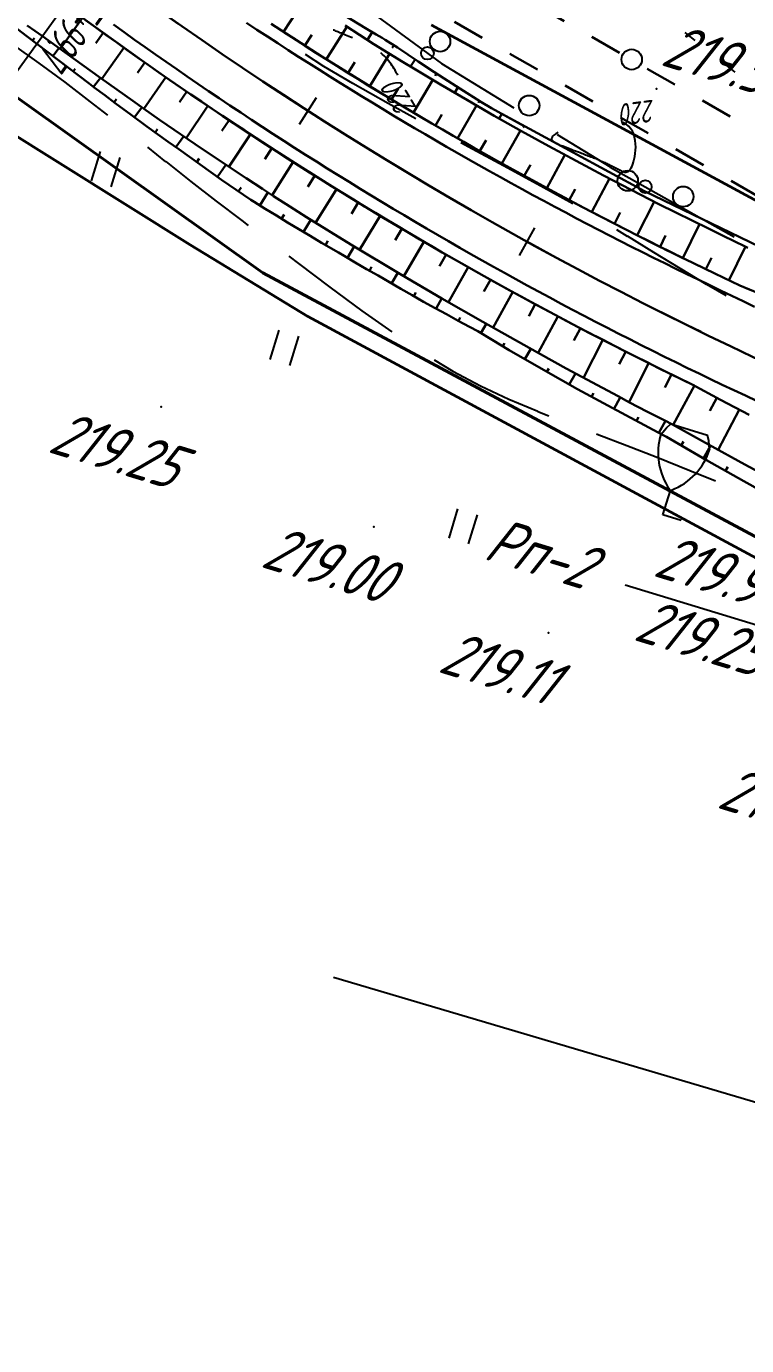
# Model space of a CAD drawing. Header units: millimetres. Extents: x -698 to 8131, y -704 to 4503.
# Drawn here: x -47.2 to 9.2, y 4027.5 to 4130.9 of the extents above; entities that cross this region are included whole.
import ezdxf
from ezdxf import colors
from ezdxf.entities.mleader import LeaderData, LeaderLine
from ezdxf.math import Vec2, Vec3

# ---------------------------------------------------------------- set-up
doc = ezdxf.new("R2010")
doc.units = ezdxf.units.MM
for name, pattern in [('CONTI', [0]), ('STRIHSMALL', [1, 0.5, -0.5]), ('STROT', [1.7, 0.5, -1.2])]:
    doc.linetypes.add(name, pattern=pattern)
for name, color, linetype, lineweight in [('10', 1, 'Continuous', 35), ('КОПИЯ_ОСЬ_13_ОТКОСЫ', 7, 'Continuous', 30), ('КОПИЯ_ОСЬ_ГРАНИЦЫ_ПОЛОС', 7, 'Continuous', 30), ('ОСЬ_ВЕРХ_ПОКРЫТИЯ_ГРАНИЦЫ_ПОЛОС', 7, 'Continuous', 30), ('ОСЬ_ВЕРХ_ПОКРЫТИЯ_ОСЬ', 1, 'Continuous', 30)]:
    doc.layers.add(name, color=color, linetype=linetype, lineweight=lineweight)
for name, color, linetype in [('_Ростелеком', 6, 'Continuous'), ('GOR_BDEFAULT', 212, 'CONTI'), ('NAD_MDEFAULT', 7, 'CONTI'), ('PI_OTDEFAULT', 172, 'CONTI'), ('PI_TTDEFAULT', 5, 'CONTI'), ('PLN_O', 7, 'CONTI'), ('SIT_LDEFAULT', 7, 'CONTI'), ('USLZNDEFAULT', 7, 'CONTI'), ('ZAPSKDEFAULT', 7, 'CONTI'), ('Выноски', 250, 'Continuous'), ('Изменение выноски', 3, 'Continuous'), ('ОСЬ_ВЕРХ_ПОКРЫТИЯ_ПИКЕТЫ', 1, 'Continuous'), ('ОСЬ_ВЕРХ_ПОКРЫТИЯ_РАЗБИВКА_КРИВ', 1, 'Continuous'), ('разметка', 7, 'Continuous')]:
    doc.layers.add(name, color=color, linetype=linetype)
doc.styles.add('eskd', font='isocpeui.ttf', dxfattribs={"width": 1.2})
doc.styles.add('SHRFT', font='isocpeui.ttf', dxfattribs={"width": 3.5})
doc.styles.get("Standard").update_dxf_attribs({"font": 'isocpeui.ttf'})
doc.styles.add('STYLE1', font='isocpeui.ttf', dxfattribs={"width": 0.9})
doc.styles.add('ГОСТ', font='isocpeui.ttf', dxfattribs={"height": 4})
doc.linetypes.add('кабель_связи_проект.', pattern='A,10,-1,["/",STYLE1,S=3,R=0,X=0,Y=-1.5],-4.1', length=15.1)

# ---------------------------------------------------------------- blocks, each defined once
blk = doc.blocks.new('BL_2002')
at = {"color": 0}
blk.add_circle((0, 0), 0.8, dxfattribs=at)
blk = doc.blocks.new('BL_2011')
at = {"color": 0}
for p, q in [((0, 0), (0, 2.4)), ((1.6, 0), (1.6, 2.4))]:
    blk.add_line(p, q, dxfattribs=at)
blk = doc.blocks.new('BL_107_1')
at = {"color": 0}
for p, q in [((-1.98, 6), (-1.74, 6.6)), ((-1.74, 6.6), (-1.5, 7)), ((-1.5, 7), (1.5, 7)), ((1.74, 6.6), (1.5, 7)), ((1.98, 6), (1.74, 6.6)), ((0, 0), (0, 2)), ((1.5, 0), (0, 0))]:
    blk.add_line(p, q, dxfattribs=at)
for centre, start, end in [((3, 6), 180, 232), ((-3, 6), 308, 0)]:
    blk.add_arc(centre, 5, start, end, dxfattribs=at)

msp = doc.modelspace()

# ---------------------------------------------------------------- linework, layer by layer
at = {"layer": '10'}
for points in [[(307.07, 4044.59), (287.04, 4048.21), (163.15, 4053.99), (135.68, 4057.55), (104.11, 4067.08), (66.53, 4071.88), (20.06, 4083.83), (-25.14, 4108.19), (-34.34, 4113.8), (-79.36, 4142), (-91.95, 4159.32), (-169.85, 4182.62), (-259.28, 4209.36), (-312.4, 4225.42), (-355.63, 4238.49), (-406.37, 4253.82), (-425.03, 4259.46), (-449.22, 4267.11), (-456.83, 4269.51), (-499.67, 4283.06), (-559.15, 4301.9)], [(-15.47, 4131.04), (28.99, 4106.98), (71.24, 4096.09), (165.61, 4083.97), (290.41, 4077.99)]]:
    msp.add_lwpolyline(points, dxfattribs=at)
at = {"layer": '_Ростелеком', "linetype": 'кабель_связи_проект.', "lineweight": 40, "ltscale": 0.25}
msp.add_lwpolyline([(-545.93, 4321.5), (-553.41, 4301.1), (-528.69, 4293.19), (-228.33, 4200.41), (-175.92, 4184.96), (-152.18, 4177.62), (-111.95, 4163.9), (-85.05, 4151.87), (-85.05, 4151.87), (-28.65, 4111.62), (20.48, 4085.27), (66.8, 4072.51), (163.05, 4060.66), (287.87, 4054.42)], dxfattribs=at)
at = {"layer": 'GOR_BDEFAULT', "color": 212, "elevation": 220, "flags": 128}
for points in [[(-21.64, 4130.03), (-21.78, 4130.09), (-21.92, 4130.14), (-22.04, 4130.19), (-22.17, 4130.24), (-22.29, 4130.29), (-22.4, 4130.33), (-22.5, 4130.38), (-22.61, 4130.42), (-22.7, 4130.46), (-22.79, 4130.5), (-22.87, 4130.53), (-22.95, 4130.56), (-23.02, 4130.59), (-23.08, 4130.62), (-23.14, 4130.64)], [(-18.07, 4127.09), (-18.11, 4127.17), (-18.17, 4127.27), (-18.23, 4127.37), (-18.29, 4127.48), (-18.36, 4127.59), (-18.44, 4127.72), (-18.52, 4127.84), (-18.61, 4127.97), (-18.71, 4128.1), (-18.81, 4128.23), (-18.92, 4128.36), (-19.03, 4128.49), (-19.15, 4128.61), (-19.27, 4128.73), (-19.4, 4128.85)], [(0.33, 4120.12), (0.39, 4120.3), (0.44, 4120.51), (0.49, 4120.73), (0.52, 4120.97), (0.55, 4121.22), (0.56, 4121.47), (0.55, 4121.73), (0.52, 4121.99), (0.47, 4122.24), (0.4, 4122.48), (0.3, 4122.71), (0.16, 4122.91), (0, 4123.1), (-0.2, 4123.25), (-0.44, 4123.38)], [(-5.53, 4122.61), (-5.71, 4122.5), (-5.85, 4122.41), (-5.94, 4122.32), (-6, 4122.23), (-6.03, 4122.15), (-6.03, 4122.08), (-5.99, 4122), (-5.94, 4121.94), (-5.86, 4121.87), (-5.77, 4121.81), (-5.66, 4121.76), (-5.54, 4121.7), (-5.41, 4121.65), (-5.28, 4121.6), (-5.15, 4121.55), (-5.02, 4121.5), (-4.89, 4121.45), (-4.76, 4121.4), (-4.63, 4121.35), (-4.51, 4121.3), (-4.39, 4121.26), (-4.27, 4121.21), (-4.15, 4121.17), (-4.03, 4121.12), (-3.92, 4121.08), (-3.8, 4121.04), (-3.69, 4120.99), (-3.58, 4120.95), (-3.48, 4120.91), (-3.37, 4120.87), (-3.26, 4120.83), (-3.16, 4120.79), (-3.06, 4120.75), (-2.96, 4120.71), (-2.86, 4120.67), (-2.77, 4120.63), (-2.67, 4120.6), (-2.58, 4120.56), (-2.48, 4120.52), (-2.39, 4120.48), (-2.3, 4120.44), (-2.21, 4120.4), (-2.13, 4120.37), (-2.04, 4120.33), (-1.95, 4120.29), (-1.87, 4120.25), (-1.78, 4120.21), (-1.7, 4120.17), (-1.62, 4120.13), (-1.54, 4120.09), (-1.46, 4120.05), (-1.38, 4120.01), (-1.3, 4119.97), (-1.22, 4119.93), (-1.14, 4119.89), (-1.06, 4119.85), (-0.98, 4119.81), (-0.9, 4119.77), (-0.83, 4119.73), (-0.75, 4119.69), (-0.67, 4119.65), (-0.59, 4119.61), (-0.52, 4119.58), (-0.44, 4119.55), (-0.36, 4119.53), (-0.29, 4119.51), (-0.21, 4119.51), (-0.14, 4119.52), (-0.07, 4119.55), (0, 4119.59), (0.07, 4119.66), (0.14, 4119.74), (0.2, 4119.84), (0.27, 4119.97), (0.33, 4120.12)]]:
    msp.add_lwpolyline(points, dxfattribs=at)
at = {"layer": 'NAD_MDEFAULT', "color": 0}
msp.add_line((-0.27, 4087.16), (13.01, 4083.12), dxfattribs=at)
at = {"layer": 'PI_TTDEFAULT', "color": 5}
for p in [(2.18, 4126.02, 219.57), (-36.63, 4101.11, 219.25), (-19.97, 4091.71, 219), (-6.27, 4083.39, 219.11)]:
    msp.add_point(p, dxfattribs=at)
at = {"layer": 'PLN_O'}
for p, q in [((-22.21, 4133.55), (-14.65, 4128.01)), ((-14.65, 4128.01), (-8.99, 4124.54)), ((-5.59, 4122.45), (-1.45, 4119.91)), ((-1.45, 4119.9), (8.27, 4114.44))]:
    msp.add_line(p, q, dxfattribs=at)
for centre in [(-15.76, 4128.82), (1.3, 4118.36)]:
    msp.add_circle(centre, 0.5, dxfattribs=at)
at = {"layer": 'SIT_LDEFAULT', "color": 7}
for p, q in [((4.4, 4130.44), (5.18, 4129.82)), ((-48.29, 4129.53), (-46.21, 4128.04)), ((-46.21, 4128.04), (-44.17, 4126.54)), ((-23.88, 4127.79), (-25.32, 4128.71)), ((7.54, 4127.96), (8.32, 4127.34)), ((-21.61, 4126.44), (-23.88, 4127.79)), ((-44.17, 4126.54), (-42.17, 4125.02)), ((-18.84, 4124.89), (-21.61, 4126.44)), ((-42.17, 4125.02), (-40.83, 4123.97)), ((-16.68, 4123.69), (-18.84, 4124.88)), ((-12.58, 4121.48), (-13.15, 4121.79)), ((-37.7, 4121.47), (-36.27, 4120.32)), ((-9.47, 4119.81), (-12.58, 4121.48)), ((-36.26, 4120.33), (-34.29, 4118.77)), ((-6.63, 4118.26), (-9.47, 4119.81)), ((-34.29, 4118.77), (-32.31, 4117.22)), ((-4.38, 4117.01), (-6.63, 4118.26)), ((-32.31, 4117.22), (-30.31, 4115.7)), ((-30.31, 4115.7), (-29.81, 4115.33)), ((-0.09, 4114.47), (-0.93, 4114.97)), ((1.97, 4113.21), (-0.09, 4114.48)), ((-26.61, 4112.91), (-25.85, 4112.33)), ((4.03, 4111.94), (1.97, 4113.2)), ((-25.85, 4112.33), (-23.4, 4110.48)), ((6.09, 4110.69), (4.03, 4111.94)), ((-23.4, 4110.48), (-20.9, 4108.64)), ((7.63, 4109.8), (6.1, 4110.7)), ((-20.9, 4108.64), (-18.56, 4106.99)), ((-15.23, 4104.79), (-13.78, 4103.91)), ((-13.78, 4103.91), (-11.61, 4102.76)), ((-11.61, 4102.76), (-9.38, 4101.71)), ((-9.38, 4101.72), (-7.1, 4100.76)), ((-7.1, 4100.75), (-6.25, 4100.41)), ((-2.52, 4098.99), (-2.46, 4098.97)), ((-2.46, 4098.96), (-0.14, 4098.08)), ((-0.14, 4098.08), (2.17, 4097.18)), ((2.17, 4097.19), (4.8, 4096.13)), ((4.8, 4096.12), (6.8, 4095.32))]:
    msp.add_line(p, q, dxfattribs=at)
at = {"layer": 'Изменение выноски', "color": 6, "linetype": 'STRIHSMALL', "lineweight": 30, "ltscale": 5}
for points in [[(-80.08, 4181.78), (-68.06, 4176.08), (-11.56, 4135.08), (39.36, 4105.81), (49.47, 4102.47), (78.78, 4099.19), (118.65, 4095.63), (199.08, 4090.64), (291.92, 4082.81), (317.53, 4078.01), (338.52, 4070.51), (374.36, 4045.54), (383.17, 4035.96), (473.88, 3938.05), (557.44, 3861.09)], [(-82.15, 4177.97), (-70.13, 4172.27), (-13.63, 4131.27), (37.28, 4102), (47.4, 4098.67), (76.71, 4095.38), (116.58, 4091.83), (197, 4086.84), (289.85, 4079.01), (315.46, 4074.2), (336.45, 4066.71), (372.28, 4041.74), (381.1, 4032.15), (471.8, 3934.25), (555.37, 3857.28)]]:
    msp.add_lwpolyline(points, dxfattribs=at)
at = {"layer": 'КОПИЯ_ОСЬ_13_ОТКОСЫ'}
for points in [[(-44.16, 4132.58), (-40.02, 4129.6), (-37.98, 4128.15), (-35.94, 4126.72), (-33.88, 4125.31), (-31.81, 4123.91), (-29.73, 4122.54), (-27.64, 4121.17), (-25.54, 4119.83), (-23.43, 4118.5), (-21.31, 4117.19), (-19.17, 4115.9), (-17.03, 4114.63), (-14.87, 4113.37), (-12.71, 4112.13), (-10.53, 4110.91), (-8.35, 4109.71), (-6.15, 4108.52), (-3.95, 4107.36), (-1.73, 4106.21), (0.49, 4105.08), (2.73, 4103.96), (4.97, 4102.87), (7.2, 4101.66), (9.44, 4100.48)], [(-27.04, 4130.5), (-25.39, 4133.04)], [(-42.78, 4131.59), (-44.53, 4129.16)], [(-22.27, 4131.79), (-20.6, 4130.78), (-19.77, 4130.28), (-19.53, 4130.15), (-19.3, 4130.02), (-19.07, 4129.88), (-18.11, 4129.26), (-17.3, 4128.71), (-16.49, 4128.17), (-15.27, 4127.37), (-14.45, 4126.85), (-13.22, 4126.06), (-11.57, 4125.02), (-10.74, 4124.51), (-9.46, 4123.8), (-8.19, 4123.11)], [(-47.9, 4130.72), (-47.12, 4130.14), (-42.27, 4126.45), (-41.86, 4126.14), (-41.04, 4125.53), (-40.22, 4124.91), (-38.98, 4124), (-37.74, 4123.09), (-36.9, 4122.48), (-36.07, 4121.88), (-35.24, 4121.29), (-31.88, 4118.91), (-29.59, 4117.34), (-29.33, 4117.17), (-28.46, 4116.63), (-27.58, 4116.1), (-26.71, 4115.56), (-25.83, 4115.03), (-24.94, 4114.51), (-24.07, 4113.97), (-22.73, 4113.2), (-22.29, 4112.94), (-21.41, 4112.41), (-20.52, 4111.9), (-19.63, 4111.39), (-18.74, 4110.87), (-17.85, 4110.36), (-16.95, 4109.86), (-16.06, 4109.35), (-15.16, 4108.85), (-14.26, 4108.36), (-13.36, 4107.86), (-12.46, 4107.38), (-11.82, 4107.04), (-10.68, 4106.35), (-9.35, 4105.56), (-6.68, 4104.02), (-5.34, 4103.26), (-4, 4102.5), (-2.65, 4101.76), (-1.29, 4101.02), (2.31, 4099.1), (2.98, 4098.75), (6.11, 4096.94), (9.03, 4095.28), (11.97, 4093.65)], [(-47.11, 4131), (-45.91, 4130.15), (-42.17, 4127.47), (-41.35, 4126.86), (-40.1, 4125.97), (-38.85, 4125.08), (-38.01, 4124.49), (-36.75, 4123.61), (-33.38, 4121.29), (-29.97, 4119.02), (-28.68, 4118.19), (-27.83, 4117.63), (-26.53, 4116.8), (-25.24, 4115.98), (-21.75, 4113.82), (-17.8, 4111.45), (-14.62, 4109.6), (-11.41, 4107.78), (-7.13, 4105.36), (-5.79, 4104.61), (-4.89, 4104.12), (-0.83, 4101.94), (0.08, 4101.46), (1.44, 4100.75), (2.78, 4100.07), (3.45, 4099.73), (6.27, 4098.15), (9.1, 4096.59), (12.47, 4094.79)], [(-47.11, 4131), (-45.91, 4130.15), (-42.17, 4127.47), (-41.35, 4126.86), (-40.1, 4125.97), (-38.85, 4125.08), (-38.01, 4124.49), (-36.75, 4123.61), (-33.38, 4121.29), (-29.97, 4119.02), (-28.68, 4118.19), (-27.83, 4117.63), (-26.53, 4116.8), (-25.24, 4115.98), (-21.75, 4113.82), (-17.8, 4111.45), (-14.62, 4109.6), (-11.41, 4107.78), (-7.13, 4105.36), (-5.79, 4104.61), (-4.89, 4104.12), (-0.83, 4101.94), (0.08, 4101.46), (1.44, 4100.75), (2.78, 4100.07), (3.45, 4099.73), (6.27, 4098.15), (9.1, 4096.59), (12.47, 4094.79)], [(-41.16, 4130.42), (-41.74, 4129.61)], [(-25.36, 4129.42), (-24.82, 4130.27)], [(-23.68, 4128.34), (-22.07, 4130.89)], [(-22.21, 4130.98), (-19.95, 4129.54), (-17.67, 4128.13), (-16.83, 4127.62), (-14.74, 4126.37), (-12.63, 4125.14), (-10.52, 4123.92), (-8.39, 4122.72), (-6.26, 4121.54), (-4.12, 4120.38), (-1.96, 4119.24), (0.2, 4118.11), (2.37, 4117), (6.3, 4115.05), (7.62, 4114.41), (8.06, 4114.2), (9.35, 4113.58)], [(-22.21, 4130.98), (-19.95, 4129.54), (-17.67, 4128.13), (-16.83, 4127.62), (-14.74, 4126.37), (-12.63, 4125.14), (-10.52, 4123.92), (-8.39, 4122.72), (-6.26, 4121.54), (-4.12, 4120.38), (-1.96, 4119.24), (0.2, 4118.11), (2.37, 4117), (6.3, 4115.05), (7.62, 4114.41), (8.06, 4114.2), (9.35, 4113.58)], [(-20.09, 4130.47), (-20.45, 4129.86)], [(-46.69, 4129.81), (-46.55, 4129.99)], [(-45.1, 4128.6), (-44.62, 4129.23)], [(-39.53, 4129.25), (-41.27, 4126.81)], [(-18.38, 4129.43), (-18.51, 4129.23)], [(-37.9, 4128.09), (-38.48, 4127.28)], [(-21.98, 4127.28), (-21.45, 4128.13)], [(-20.28, 4126.23), (-18.72, 4128.78)], [(-16.72, 4128.32), (-17.08, 4127.77)], [(-43.51, 4127.39), (-43.35, 4127.6)], [(-36.26, 4126.95), (-37.98, 4124.47)], [(-15.04, 4127.23), (-15.16, 4127.04)], [(-41.91, 4126.18), (-41.38, 4126.89)], [(-18.57, 4125.2), (-18.05, 4126.05)], [(-16.85, 4124.17), (-15.33, 4126.73)], [(-13.36, 4126.15), (-13.63, 4125.72)], [(-40.31, 4124.98), (-40.13, 4125.22)], [(-34.62, 4125.81), (-35.19, 4124.98)], [(-11.67, 4125.08), (-11.76, 4124.94)], [(-38.7, 4123.8), (-38.13, 4124.57)], [(-32.96, 4124.69), (-34.66, 4122.17)], [(-15.13, 4123.15), (-14.63, 4124.01)], [(-13.4, 4122.15), (-11.92, 4124.72)], [(-9.94, 4124.07), (-10.14, 4123.71)], [(-37.09, 4122.62), (-36.9, 4122.88)], [(-31.3, 4123.57), (-31.86, 4122.73)], [(-8.19, 4123.11), (-8.25, 4122.99)], [(-35.46, 4121.45), (-34.85, 4122.31)], [(-29.63, 4122.47), (-31.31, 4119.92)], [(-11.66, 4121.16), (-11.17, 4122.02)], [(-9.92, 4120.18), (-8.47, 4122.77)], [(-27.96, 4121.38), (-28.51, 4120.52)], [(-6.41, 4118.25), (-5, 4120.86)], [(-33.83, 4120.29), (-33.63, 4120.58)], [(-32.2, 4119.14), (-31.54, 4120.07)], [(-26.28, 4120.3), (-27.93, 4117.7)], [(-8.17, 4119.21), (-7.69, 4120.08)], [(-24.59, 4119.23), (-25.13, 4118.36)], [(-2.88, 4116.38), (-1.51, 4119)], [(-30.55, 4118), (-30.34, 4118.31)], [(-28.89, 4116.9), (-28.26, 4117.91)], [(-22.89, 4118.17), (-24.52, 4115.53)], [(-4.65, 4117.31), (-4.19, 4118.18)], [(-21.19, 4117.12), (-21.72, 4116.24)], [(0.68, 4114.55), (2.01, 4117.18)], [(-27.18, 4115.85), (-26.97, 4116.19)], [(-25.47, 4114.82), (-24.9, 4115.77)], [(-19.47, 4116.08), (-21.08, 4113.42)], [(-1.1, 4115.46), (-0.65, 4116.33)], [(-17.76, 4115.06), (-18.29, 4114.17)], [(2.47, 4113.65), (2.9, 4114.53)], [(4.26, 4112.77), (5.56, 4115.42)], [(-23.75, 4113.79), (-23.57, 4114.11)], [(-22.03, 4112.78), (-21.49, 4113.67)], [(-16.03, 4114.05), (-17.61, 4111.34)], [(7.86, 4111.02), (9.15, 4113.67)], [(-14.3, 4113.04), (-14.82, 4112.14)], [(6.06, 4111.9), (6.49, 4112.78)], [(-20.3, 4111.77), (-20.13, 4112.07)], [(-18.57, 4110.77), (-18.09, 4111.62)], [(-12.57, 4112.05), (-14.12, 4109.31)], [(-10.82, 4111.07), (-11.33, 4110.16)], [(-16.83, 4109.79), (-16.66, 4110.07)], [(-15.08, 4108.81), (-14.64, 4109.62)], [(-9.07, 4110.11), (-10.6, 4107.32)], [(-7.31, 4109.15), (-7.82, 4108.22)], [(-13.33, 4107.84), (-13.19, 4108.11)], [(-11.58, 4106.89), (-11.13, 4107.63)], [(-5.55, 4108.2), (-7.08, 4105.33)], [(-3.78, 4107.27), (-4.29, 4106.31)], [(-2.01, 4106.35), (-3.53, 4103.39)], [(-9.86, 4105.86), (-9.71, 4106.11)], [(-8.13, 4104.85), (-7.66, 4105.66)], [(-0.23, 4105.44), (-0.73, 4104.45)], [(1.56, 4104.54), (0.04, 4101.48)], [(-6.4, 4103.85), (-6.25, 4104.12)], [(-4.66, 4102.87), (-4.17, 4103.73)], [(3.35, 4103.65), (2.85, 4102.63)], [(-2.91, 4101.9), (-2.75, 4102.19)], [(5.15, 4102.77), (3.48, 4099.71)], [(-1.15, 4100.94), (-0.67, 4101.85)], [(6.91, 4101.82), (6.36, 4100.8)], [(0.61, 4100), (0.77, 4100.3)], [(8.67, 4100.88), (7.01, 4097.74)], [(2.38, 4099.06), (2.88, 4100.02)], [(4.12, 4098.09), (4.3, 4098.4)], [(5.86, 4097.09), (6.42, 4098.06)], [(7.59, 4096.09), (7.78, 4096.42)]]:
    msp.add_lwpolyline(points, dxfattribs=at)
at = {"layer": 'КОПИЯ_ОСЬ_13_ОТКОСЫ', "ltscale": 7}
msp.add_lwpolyline([(-9.94, 4124.07), (1.25, 4118), (10.22, 4113.68), (31.58, 4105.41), (50.12, 4100)], dxfattribs=at)
at = {"layer": 'КОПИЯ_ОСЬ_ГРАНИЦЫ_ПОЛОС'}
for points in [[(-42.54, 4131.41), (-41.73, 4130.83), (-40.92, 4130.25), (-40.1, 4129.66), (-39.28, 4129.07), (-38.46, 4128.48), (-37.63, 4127.9), (-36.8, 4127.32), (-35.97, 4126.74), (-35.14, 4126.17), (-34.3, 4125.59), (-33.47, 4125.03), (-32.63, 4124.46), (-31.79, 4123.89), (-30.94, 4123.33), (-30.1, 4122.78), (-29.25, 4122.22), (-28.41, 4121.67), (-27.56, 4121.12), (-26.71, 4120.57), (-25.85, 4120.03), (-25, 4119.49), (-24.14, 4118.95), (-23.28, 4118.41), (-22.42, 4117.88), (-21.56, 4117.35), (-20.7, 4116.82), (-19.83, 4116.3), (-18.96, 4115.78), (-18.09, 4115.26), (-17.22, 4114.74), (-16.35, 4114.23), (-15.48, 4113.72), (-14.6, 4113.21), (-13.72, 4112.71), (-12.84, 4112.21), (-11.96, 4111.71), (-11.08, 4111.22), (-10.19, 4110.72), (-9.31, 4110.23), (-8.42, 4109.75), (-7.53, 4109.27), (-6.64, 4108.78), (-5.75, 4108.31), (-4.85, 4107.83), (-3.96, 4107.36), (-3.06, 4106.89), (-2.16, 4106.43), (-1.35, 4106.01)], [(-27.75, 4130.96), (-26.94, 4130.43), (-26.13, 4129.91), (-25.31, 4129.38), (-24.5, 4128.86), (-23.68, 4128.35), (-22.86, 4127.83), (-22.04, 4127.32), (-21.22, 4126.81), (-20.4, 4126.31), (-19.57, 4125.8), (-18.74, 4125.3), (-17.92, 4124.8), (-17.09, 4124.31), (-16.25, 4123.81), (-15.42, 4123.32), (-14.59, 4122.84), (-13.75, 4122.35), (-12.91, 4121.87), (-12.07, 4121.39), (-11.23, 4120.92), (-10.39, 4120.44), (-9.55, 4119.97), (-8.7, 4119.5), (-7.85, 4119.04), (-7.01, 4118.58), (-6.16, 4118.12), (-5.31, 4117.66), (-4.45, 4117.21), (-3.6, 4116.75), (-2.74, 4116.31), (-1.89, 4115.86), (-1.03, 4115.42), (-0.17, 4114.98), (0.69, 4114.54), (1.56, 4114.11), (2.42, 4113.68), (3.13, 4113.32)]]:
    msp.add_lwpolyline(points, dxfattribs=at)
at = {"layer": 'ОСЬ_ВЕРХ_ПОКРЫТИЯ_ГРАНИЦЫ_ПОЛОС', "linetype": 'Continuous', "lineweight": 30}
for points in [[(5.15, 4102.78), (5.08, 4102.81), (4.17, 4103.25), (3.26, 4103.7), (2.35, 4104.15), (1.45, 4104.6), (0.54, 4105.05), (-0.36, 4105.51), (-1.26, 4105.97), (-2.16, 4106.43), (-3.06, 4106.89), (-3.96, 4107.36), (-4.85, 4107.83), (-5.75, 4108.31), (-6.64, 4108.78), (-7.53, 4109.26), (-8.42, 4109.75), (-9.31, 4110.23), (-10.19, 4110.72), (-11.08, 4111.22), (-11.96, 4111.71), (-12.84, 4112.21), (-13.72, 4112.71), (-14.6, 4113.21), (-15.48, 4113.72), (-16.35, 4114.23), (-17.22, 4114.74), (-18.09, 4115.26), (-18.96, 4115.78), (-19.83, 4116.3), (-20.7, 4116.82), (-21.56, 4117.35), (-22.42, 4117.88), (-23.28, 4118.41), (-24.14, 4118.95), (-25, 4119.48), (-25.85, 4120.03), (-26.71, 4120.57), (-27.56, 4121.12), (-28.41, 4121.67), (-29.25, 4122.22), (-30.1, 4122.78), (-30.94, 4123.33), (-31.79, 4123.89), (-32.63, 4124.46), (-33.47, 4125.03), (-34.3, 4125.59), (-35.14, 4126.17), (-35.97, 4126.74), (-36.8, 4127.32), (-37.63, 4127.9), (-38.46, 4128.48), (-39.28, 4129.07), (-40.1, 4129.66), (-40.92, 4130.24), (-41.73, 4130.83), (-42.54, 4131.41)], [(10.08, 4101.56), (9.16, 4101.99), (8.25, 4102.41), (7.34, 4102.84), (6.42, 4103.28), (5.52, 4103.71), (4.61, 4104.15), (3.7, 4104.6), (2.8, 4105.04), (1.89, 4105.49), (0.99, 4105.94), (0.09, 4106.4), (-0.81, 4106.86), (-1.7, 4107.32), (-2.6, 4107.78), (-3.49, 4108.25), (-4.39, 4108.72), (-5.28, 4109.19), (-6.17, 4109.67), (-7.06, 4110.14), (-7.94, 4110.63), (-8.83, 4111.11), (-9.71, 4111.6), (-10.59, 4112.09), (-11.47, 4112.58), (-12.35, 4113.08), (-13.22, 4113.58), (-14.1, 4114.08), (-14.97, 4114.58), (-15.84, 4115.09), (-16.71, 4115.6), (-17.58, 4116.12), (-18.45, 4116.63), (-19.31, 4117.15), (-20.18, 4117.68), (-21.04, 4118.2), (-21.9, 4118.73), (-22.75, 4119.26), (-23.61, 4119.79), (-24.46, 4120.33), (-25.32, 4120.87), (-26.17, 4121.41), (-27.02, 4121.96), (-27.86, 4122.51), (-28.71, 4123.06), (-29.55, 4123.61), (-30.39, 4124.17), (-31.23, 4124.73), (-32.07, 4125.29), (-32.9, 4125.85), (-33.74, 4126.42), (-34.57, 4126.99), (-35.4, 4127.56), (-36.23, 4128.14), (-37.05, 4128.72), (-37.88, 4129.3), (-38.7, 4129.88), (-39.52, 4130.47), (-40.34, 4131.06)]]:
    msp.add_lwpolyline(points, dxfattribs=at)
at = {"layer": 'ОСЬ_ВЕРХ_ПОКРЫТИЯ_ГРАНИЦЫ_ПОЛОС', "linetype": 'Continuous'}
for points in [[(9.86, 4108.95), (8.97, 4109.38), (8.08, 4109.8), (7.2, 4110.23), (6.32, 4110.66), (5.45, 4111.08), (4.57, 4111.5), (3.7, 4111.93), (2.83, 4112.36), (1.96, 4112.79), (1.1, 4113.22), (0.23, 4113.65), (-0.63, 4114.09), (-1.5, 4114.53), (-2.36, 4114.98), (-3.22, 4115.43), (-4.07, 4115.88), (-4.93, 4116.33), (-5.79, 4116.78), (-6.64, 4117.24), (-7.49, 4117.7), (-8.34, 4118.17), (-9.19, 4118.63), (-10.04, 4119.1), (-10.89, 4119.58), (-11.73, 4120.05), (-12.58, 4120.53), (-13.42, 4121.01), (-14.26, 4121.49), (-15.1, 4121.98), (-15.94, 4122.47), (-16.77, 4122.96), (-17.61, 4123.45), (-18.44, 4123.95), (-19.27, 4124.45), (-20.1, 4124.95), (-20.93, 4125.46), (-21.75, 4125.97), (-22.58, 4126.48), (-23.4, 4126.99), (-24.22, 4127.51), (-25.04, 4128.03), (-25.86, 4128.55), (-26.68, 4129.07), (-27.49, 4129.6), (-28.3, 4130.13), (-29.12, 4130.66), (-29.93, 4131.2)], [(10.98, 4109.67), (8.71, 4110.61), (8.06, 4110.93), (6.76, 4111.56), (4.39, 4112.7), (2.04, 4113.87), (-0.31, 4115.05), (-3.06, 4116.47), (-5.8, 4117.93), (-7.87, 4119.05), (-9.92, 4120.18), (-11.97, 4121.33), (-14, 4122.5), (-16.03, 4123.68), (-18.05, 4124.88), (-20.05, 4126.1), (-22.05, 4127.33), (-24.04, 4128.57), (-26.02, 4129.84), (-27.99, 4131.12)], [(-27.75, 4130.96), (-26.94, 4130.43), (-26.12, 4129.91), (-25.31, 4129.38), (-24.5, 4128.86), (-23.68, 4128.35), (-22.86, 4127.83), (-22.04, 4127.32), (-21.22, 4126.81), (-20.4, 4126.3), (-19.57, 4125.8), (-18.74, 4125.3), (-17.92, 4124.8), (-17.09, 4124.31), (-16.25, 4123.81), (-15.42, 4123.32), (-14.59, 4122.84), (-13.75, 4122.35), (-12.91, 4121.87), (-12.07, 4121.39), (-11.23, 4120.92), (-10.39, 4120.44), (-9.55, 4119.97), (-8.7, 4119.5), (-7.85, 4119.04), (-7.01, 4118.58), (-6.16, 4118.12), (-5.31, 4117.66), (-4.45, 4117.21), (-3.6, 4116.75), (-2.74, 4116.31), (-1.89, 4115.86), (-1.03, 4115.42), (-0.17, 4114.98), (0.69, 4114.54), (1.56, 4114.11), (2.42, 4113.68), (3.29, 4113.25), (4.15, 4112.82), (5.02, 4112.4), (5.89, 4111.98), (6.76, 4111.56), (7.41, 4111.24), (8.06, 4110.93), (8.71, 4110.61), (9.53, 4110.27)]]:
    msp.add_lwpolyline(points, dxfattribs=at)
at = {"layer": 'ОСЬ_ВЕРХ_ПОКРЫТИЯ_ОСЬ'}
msp.add_lwpolyline([(-38.13, 4133.16, 0.10255), (73.09, 4083.54), (73.09, 4083.54), (74.05, 4083.33), (75.02, 4083.12), (75.99, 4082.92), (76.96, 4082.72), (77.93, 4082.52)], format="xyb", dxfattribs=at)
at = {"layer": 'ОСЬ_ВЕРХ_ПОКРЫТИЯ_ПИКЕТЫ'}
for p, q in [((-25.79, 4123.25), (-24.44, 4125.35)), ((-8.55, 4112.96), (-7.34, 4115.15))]:
    msp.add_line(p, q, dxfattribs=at)
at = {"layer": 'ОСЬ_ВЕРХ_ПОКРЫТИЯ_РАЗБИВКА_КРИВ'}
msp.add_line((-41.82, 4135.82), (-48.54, 4126.49), dxfattribs=at)
at = {"layer": 'разметка', "linetype": 'STROT', "lineweight": 30, "ltscale": 7}
msp.add_lwpolyline([(-555.17, 4314.13, 0.015228), (-450.27, 4279.08), (-235.83, 4212.26, 0.003289), (-210.66, 4204.6), (-174.44, 4193.83, -0.037735), (-89.64, 4163.94, -0.049609), (-38.13, 4133.16, 0.102502), (73.09, 4083.54, 0.034541), (147.87, 4074.15)], format="xyb", dxfattribs=at)

# ---------------------------------------------------------------- block references
at = {"layer": 'USLZNDEFAULT', "color": 7, "rotation": 342.9999999999999}
msp.add_blockref('BL_107_1', (2.69, 4092.64), dxfattribs=at)
at = {"layer": 'ZAPSKDEFAULT', "color": 7, "rotation": 342.9999999999999}
for name, p in [('BL_2002', (-14.77, 4129.74)), ('BL_2002', (0.24, 4128.33, 219.57)), ('BL_2002', (-7.79, 4124.72, 220)), ('BL_2011', (-42.07, 4118.83)), ('BL_2002', (-0.07, 4118.83)), ('BL_2002', (4.28, 4117.58)), ('BL_2011', (-28.07, 4104.83)), ('BL_2011', (-14.07, 4090.83))]:
    msp.add_blockref(name, p, dxfattribs=at)

# ---------------------------------------------------------------- texts
at = {"layer": 'GOR_BDEFAULT', "color": 212, "style": 'SHRFT', "width": 0.75}
for rotation, p in [(120.9335, (-16.57, 4124.55, 220)), (187.2955, (1.96, 4125.19, 220))]:
    msp.add_text('220', height=1.722, rotation=rotation, dxfattribs=at).set_placement(p)
at = {"layer": 'NAD_MDEFAULT', "color": 7, "style": 'eskd', "oblique": 10, "width": 0.8}
for s, p in [(' Рп-2', (-13.2, 4089.74)), (' 219.929', (0.12, 4088.42)), (' 219.25', (-1.42, 4083.4))]:
    msp.add_text(s, height=3.5, rotation=343, dxfattribs=at).set_placement(p)
at = {"layer": 'PI_OTDEFAULT', "color": 172, "style": 'eskd', "oblique": 10, "width": 0.8}
for s, p in [('219.57', (2.4, 4127.93)), ('219.25', (-45.59, 4097.6)), ('219.00', (-28.92, 4088.6)), ('219.11', (-15.03, 4080.37)), ('219.00', (6.82, 4069.73))]:
    msp.add_text(s, height=3.5, rotation=343, dxfattribs=at).set_placement(p)
at = {"layer": 'ОСЬ_ВЕРХ_ПОКРЫТИЯ_РАЗБИВКА_КРИВ', "width": 0.6}
msp.add_text('5+99.7', height=2.5, rotation=234.2429, dxfattribs=at).set_placement((-42.88, 4133.5))

# ---------------------------------------------------------------- leaders
at = {"layer": 'Выноски', "linetype": 'Continuous'}
ml = msp.add_multileader_mtext('Standard', dxfattribs=at)
ml.set_content('Ж/б труба, {\\Fgost|c204;%%C} 0,75 м, L-14,45 м', color=256, style='ГОСТ')
ml.set_leader_properties()
ml.build(insert=Vec2(0, 0))
ml.multileader.update_dxf_attribs({"text_left_attachment_type": 5, "text_right_attachment_type": 5, "dogleg_length": 0, "arrow_head_size": 0.18})
ctx = ml.context
ctx.base_point, ctx.arrow_head_size, ctx.landing_gap_size, ctx.plane_origin, ctx.plane_x_axis, ctx.plane_y_axis = Vec3(51.44, 4034.29), 0.18, 0, Vec3(120.82, 3952.93), Vec3(0.958802, -0.284076), Vec3(0.284076, 0.958802)
ctx.left_attachment, ctx.right_attachment = 5, 5
notes = []
notes.append((ctx, [(1, (1, 1, 0), (51.44, 4034.29), (1, 0), 0, [(0, [(43.57, 4091.61)], 0, [])])]))
ctx.mtext.insert, ctx.mtext.text_direction, ctx.mtext.rotation, ctx.mtext.flow_direction = Vec3(53.05, 4039.74), Vec3(0.958802, -0.284076), 5.995143, 5
for ctx, leaders in notes:
    for number, flags, end, landing, length, lines in leaders:
        leader = LeaderData()
        leader.index, (leader.has_last_leader_line, leader.has_dogleg_vector, leader.attachment_direction) = number, flags
        leader.last_leader_point, leader.dogleg_vector, leader.dogleg_length = Vec3(end), Vec3(landing), length
        for number, points, colour, breaks in lines:
            line = LeaderLine()
            line.index, line.vertices, line.color, line.breaks = number, Vec3.list(points), colors.encode_raw_color(colour), breaks
            leader.lines.append(line)
        ctx.leaders.append(leader)

doc.saveas('drawing.dxf')
